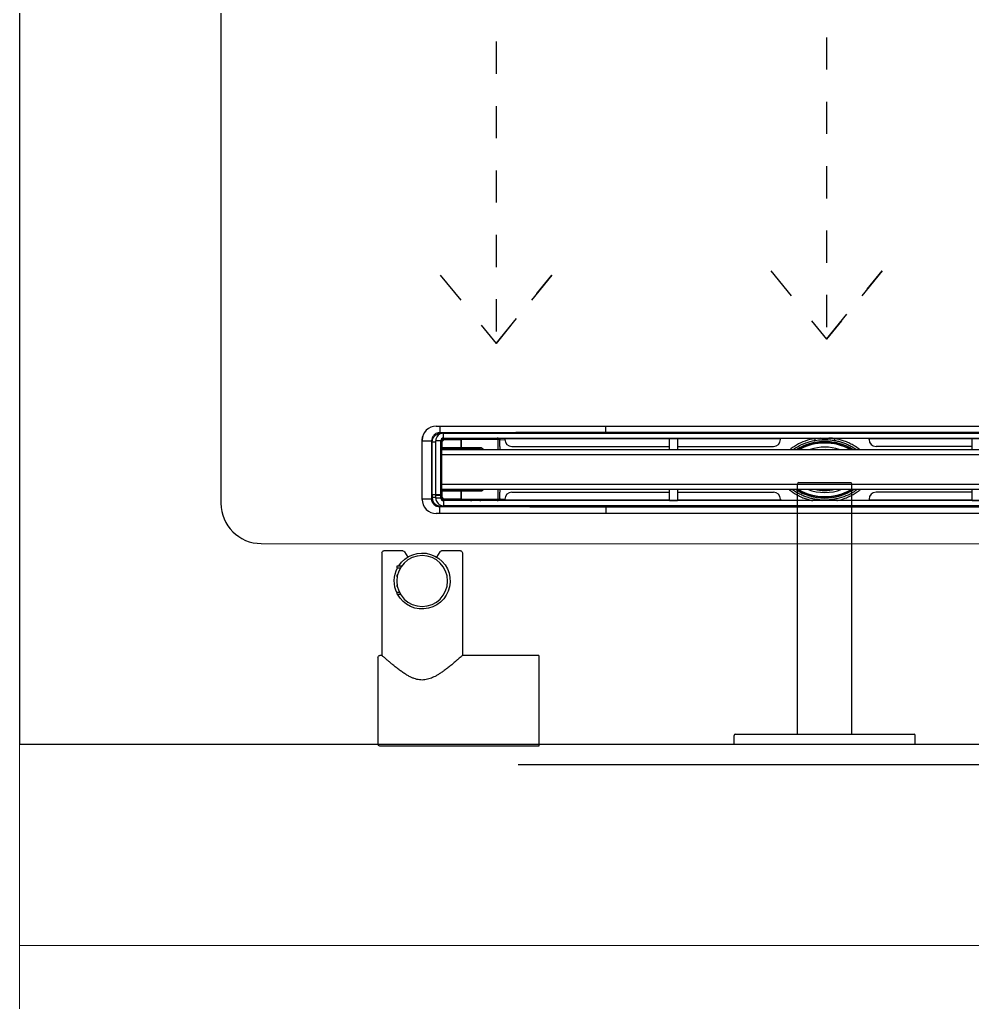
# Model space of a CAD drawing. Header units: millimetres. Extents: x 694231 to 734331, y 4486031 to 4541543.
# Drawn here: x 723999.85 to 724047.18, y 4490488.34 to 4490537.17 of the extents above; entities that cross this region are included whole.
import ezdxf

# ---------------------------------------------------------------- set-up
doc = ezdxf.new("R2010")
doc.units = ezdxf.units.MM
doc.linetypes.add('AI-Linetype-22', pattern=[3.2004, 1.6002, -1.6002])
for name, color, linetype in [('A-DUVAR-GOR0.2', 25, 'Continuous'), ('Deko_Vitrifiye', 135, 'Continuous'), ('Deko_Zemin Seramik5', 155, 'Continuous')]:
    doc.layers.add(name, color=color, linetype=linetype)
doc.layers.add('DBM_w_sld', color=111, linetype='Continuous', lineweight=20)

# ---------------------------------------------------------------- blocks, each defined once
blk = doc.blocks.new('A$C3a43e377')
at = {"layer": 'Deko_Vitrifiye', "linetype": 'Continuous'}
for p, q in [((0, 80), (0, 1)), ((45, 80), (0, 80)), ((45, 80), (45, 42)), ((96, 42), (45, 42)), ((97, 41), (97, 31.57)), ((96.51, 30.71), (93.92, 29.15)), ((96.51, 13.29), (93.92, 14.85)), ((75.44, 9.5), (75.44, 11.19)), ((76.49, 9.5), (76.49, 10.61)), ((88.49, 9.5), (88.49, 11.14)), ((89.54, 9.5), (89.54, 11.85)), ((97, 12.43), (97, 3)), ((75.44, 9.5), (76.49, 9.5)), ((79.23, 9.5), (79.23, 9.65)), ((79.23, 9.5), (80.05, 9.5)), ((84.16, 9.5), (85.02, 9.5)), ((85.02, 9.5), (85.02, 9.72)), ((88.49, 9.5), (89.54, 9.5)), ((44, 0), (1, 0)), ((45, 2), (45, 1)), ((96, 2), (45, 2))]:
    blk.add_line(p, q, dxfattribs=at)
blk.add_circle((82, 22), 12.65, dxfattribs=at)
for centre, radius, start, end in [((96, 41), 1, 0, 90), ((82, 22), 13.91, 302.8517, 241.8522), ((96, 31.57), 1, 300.9638, 0), ((96, 12.43), 1, 0, 59.0362), ((82, 22), 13.91, 243.9761, 297.8271), ((1, 1), 1, 180, 270), ((44, 1), 1, 270, 0), ((96, 3), 1, 270, 0)]:
    blk.add_arc(centre, radius, start, end, dxfattribs=at)
at = {"layer": 'Deko_Vitrifiye', "linetype": 'Continuous', "start_tangent": (-31.698218, -35.660517), "end_tangent": (31.698229, -35.66051)}
blk.add_spline([(45, 42), (44.86, 41.84), (44.39, 41.31), (43.6, 40.41), (42.49, 39.13), (41.12, 37.51), (39.71, 35.78), (38.44, 34.15), (37.29, 32.61), (36.27, 31.12), (35.37, 29.71), (34.62, 28.38), (34.02, 27.15), (33.53, 25.94), (33.15, 24.68), (32.9, 23.35), (32.81, 21.99), (32.9, 20.65), (33.14, 19.34), (33.54, 18.04), (34.1, 16.68), (34.83, 15.23), (35.75, 13.67), (36.85, 12.02), (38.07, 10.33), (39.37, 8.65), (40.64, 7.07), (41.77, 5.71), (42.67, 4.66), (43.37, 3.86), (43.92, 3.22), (44.38, 2.71), (44.72, 2.32), (44.93, 2.08), (45, 2)], degree=3, dxfattribs=at)
blk = doc.blocks.new('A$C29e923fa')
at = {"layer": 'Deko_Vitrifiye', "linetype": 'Continuous'}
for p, q in [((0, 90), (0, 0)), ((0, 90), (4.4, 90)), ((5, 89.4), (5, 0.6)), ((5, 58.5), (129.4, 58.5)), ((130, 57.9), (130, 32.1)), ((5, 31.5), (129.4, 31.5)), ((0, 0), (4.4, 0))]:
    blk.add_line(p, q, dxfattribs=at)
for centre, start, end in [((4.4, 89.4), 0, 90), ((129.4, 57.9), 0, 90), ((129.4, 32.1), 270, 0), ((4.4, 0.6), 270, 0)]:
    blk.add_arc(centre, 0.6, start, end, dxfattribs=at)
blk = doc.blocks.new('duşş')
at = {"layer": 'A-DUVAR-GOR0.2'}
blk.add_lwpolyline([(13106.19, 1658.289), (13145.425, 1658.29)], dxfattribs=at)
at = {"layer": 'Deko_Zemin Seramik5'}
for p, q in [((13102.124, 1675.098), (13140.724, 1675.098)), ((13101.424, 1671.458), (13101.424, 1674.398)), ((13101.894, 1674.367), (13101.894, 1671.489)), ((13101.922, 1674.299), (13101.894, 1674.367)), ((13102.351, 1674.375), (13102.101, 1674.375)), ((13102.101, 1671.69), (13102.101, 1674.375)), ((13102.298, 1674.771), (13102.366, 1674.743)), ((13102.351, 1671.69), (13102.351, 1674.375)), ((13102.366, 1674.743), (13102.414, 1674.743)), ((13102.481, 1674.505), (13102.481, 1674.755)), ((13102.481, 1674.755), (13140.367, 1674.755)), ((13102.481, 1674.505), (13140.367, 1674.505)), ((13102.552, 1674.498), (13102.564, 1674.485)), ((13102.552, 1674.498), (13103.703, 1674.498)), ((13103.317, 1674.485), (13102.564, 1674.485)), ((13102.564, 1674.485), (13102.564, 1674.435)), ((13102.564, 1674.435), (13103.317, 1674.435)), ((13103.317, 1674.485), (13105.15, 1674.497)), ((13103.317, 1674.435), (13103.317, 1674.485)), ((13103.351, 1674.415), (13103.351, 1674.044)), ((13103.351, 1674.415), (13103.38, 1674.415)), ((13105.191, 1674.427), (13103.38, 1674.415)), ((13103.38, 1674.044), (13103.38, 1674.415)), ((13103.703, 1674.498), (13103.703, 1674.505)), ((13103.703, 1674.5), (13103.832, 1674.5)), ((13103.832, 1674.493), (13103.832, 1674.505)), ((13103.833, 1674.492), (13103.832, 1674.493)), ((13103.833, 1674.505), (13103.833, 1674.492)), ((13103.883, 1674.491), (13103.883, 1674.505)), ((13103.883, 1674.491), (13104.282, 1674.491)), ((13104.282, 1674.505), (13104.282, 1674.491)), ((13104.332, 1674.492), (13104.332, 1674.505)), ((13104.332, 1674.492), (13104.333, 1674.493)), ((13104.332, 1674.492), (13104.332, 1674.492)), ((13104.333, 1674.505), (13104.333, 1674.493)), ((13104.333, 1674.5), (13104.462, 1674.5)), ((13104.462, 1674.505), (13104.462, 1674.498)), ((13104.462, 1674.498), (13105.204, 1674.498)), ((13105.15, 1674.497), (13105.158, 1674.495)), ((13105.158, 1674.495), (13105.166, 1674.491)), ((13105.166, 1674.491), (13105.173, 1674.485)), ((13105.173, 1674.485), (13105.179, 1674.476)), ((13105.179, 1674.476), (13105.184, 1674.465)), ((13105.184, 1674.465), (13105.188, 1674.453)), ((13105.188, 1674.453), (13105.19, 1674.44)), ((13105.19, 1674.44), (13105.191, 1674.427)), ((13105.191, 1673.94), (13105.191, 1674.427)), ((13105.204, 1674.497), (13105.204, 1674.498)), ((13105.268, 1674.395), (13105.268, 1674.08)), ((13105.274, 1674.428), (13105.274, 1674.505)), ((13105.274, 1674.428), (13105.274, 1674.427)), ((13105.274, 1674.427), (13105.274, 1674.396)), ((13105.536, 1674.411), (13105.274, 1674.407)), ((13105.531, 1674.46), (13105.531, 1674.505)), ((13105.531, 1674.46), (13105.531, 1674.436)), ((13113.706, 1674.46), (13105.531, 1674.46)), ((13132.292, 1674.778), (13110.556, 1674.778)), ((13113.706, 1673.94), (13113.706, 1674.491)), ((13113.706, 1674.491), (13114.106, 1674.491)), ((13113.736, 1674.491), (13113.736, 1674.505)), ((13114.076, 1674.505), (13114.076, 1674.491)), ((13114.106, 1674.491), (13114.106, 1673.94)), ((13119.224, 1674.46), (13114.106, 1674.46)), ((13119.224, 1674.505), (13119.224, 1674.46)), ((13120.915, 1674.479), (13119.224, 1674.479)), ((13119.224, 1674.436), (13119.224, 1674.46)), ((13121.231, 1674.505), (13120.915, 1674.479)), ((13123.624, 1674.479), (13121.933, 1674.479)), ((13123.624, 1674.46), (13123.624, 1674.505)), ((13123.624, 1674.436), (13123.624, 1674.46)), ((13128.742, 1674.46), (13123.624, 1674.46)), ((13128.742, 1673.94), (13128.742, 1674.491)), ((13128.742, 1674.491), (13129.142, 1674.491)), ((13101.925, 1671.694), (13101.922, 1674.299)), ((13102.364, 1674.285), (13102.352, 1674.298)), ((13102.352, 1674.298), (13102.352, 1673.83)), ((13102.364, 1673.974), (13102.358, 1673.968)), ((13102.358, 1673.968), (13102.775, 1673.968)), ((13102.358, 1673.966), (13102.358, 1673.794)), ((13102.446, 1673.966), (13102.358, 1673.966)), ((13102.364, 1674.285), (13102.364, 1673.974)), ((13102.364, 1674.285), (13102.414, 1674.285)), ((13102.364, 1673.974), (13102.414, 1674.024)), ((13102.364, 1673.974), (13103.317, 1673.974)), ((13102.406, 1673.94), (13140.442, 1673.94)), ((13102.406, 1673.69), (13102.406, 1673.94)), ((13102.414, 1674.024), (13102.414, 1674.285)), ((13103.317, 1674.024), (13102.414, 1674.024)), ((13102.458, 1673.94), (13102.446, 1673.966)), ((13102.78, 1673.973), (13102.775, 1673.968)), ((13102.891, 1673.948), (13102.775, 1673.948)), ((13102.88, 1673.973), (13102.78, 1673.973)), ((13102.879, 1673.966), (13102.879, 1673.973)), ((13102.879, 1673.966), (13102.879, 1673.973)), ((13102.88, 1673.966), (13102.879, 1673.966)), ((13102.88, 1673.973), (13102.88, 1673.973)), ((13102.88, 1673.966), (13102.88, 1673.973)), ((13102.93, 1673.966), (13102.88, 1673.966)), ((13102.899, 1673.946), (13102.9, 1673.946)), ((13102.9, 1673.946), (13102.93, 1673.946)), ((13103.325, 1673.974), (13102.93, 1673.974)), ((13102.93, 1673.966), (13102.93, 1673.974)), ((13103.33, 1673.966), (13102.93, 1673.966)), ((13102.93, 1673.966), (13102.93, 1673.946)), ((13102.93, 1673.946), (13103.33, 1673.946)), ((13103.317, 1674.024), (13103.317, 1673.974)), ((13103.325, 1673.974), (13103.317, 1673.974)), ((13103.33, 1673.966), (13103.33, 1673.974)), ((13103.38, 1673.966), (13103.33, 1673.966)), ((13103.33, 1673.966), (13103.33, 1673.946)), ((13103.33, 1673.946), (13103.36, 1673.946)), ((13103.351, 1674.044), (13103.38, 1674.044)), ((13103.36, 1673.946), (13103.36, 1673.946)), ((13103.49, 1673.948), (13103.369, 1673.948)), ((13104.269, 1673.968), (13103.378, 1673.973)), ((13103.38, 1674.044), (13104.31, 1674.038)), ((13103.38, 1673.973), (13103.38, 1673.966)), ((13103.38, 1673.966), (13103.38, 1673.973)), ((13103.38, 1673.973), (13103.38, 1673.973)), ((13103.485, 1673.973), (13103.38, 1673.973)), ((13103.38, 1673.966), (13103.38, 1673.973)), ((13103.38, 1673.966), (13103.38, 1673.966)), ((13103.49, 1673.968), (13103.485, 1673.973)), ((13103.49, 1673.968), (13104.269, 1673.968)), ((13104.107, 1673.966), (13104.096, 1673.94)), ((13104.269, 1673.966), (13104.107, 1673.966)), ((13104.269, 1673.966), (13104.258, 1673.94)), ((13104.269, 1673.968), (13104.277, 1673.969)), ((13104.277, 1673.969), (13104.284, 1673.973)), ((13104.284, 1673.973), (13104.291, 1673.98)), ((13104.291, 1673.98), (13104.298, 1673.988)), ((13104.298, 1673.988), (13104.303, 1673.999)), ((13104.303, 1673.999), (13104.307, 1674.011)), ((13104.307, 1674.011), (13104.309, 1674.024)), ((13104.309, 1674.024), (13104.31, 1674.038)), ((13105.274, 1674.08), (13105.274, 1673.94)), ((13105.881, 1674.087), (13113.706, 1674.087)), ((13114.106, 1674.087), (13118.874, 1674.087)), ((13121.184, 1673.94), (13121.452, 1673.953)), ((13121.452, 1673.953), (13121.665, 1673.94)), ((13128.742, 1674.087), (13123.974, 1674.087)), ((13102.351, 1673.83), (13102.352, 1673.83)), ((13102.351, 1673.457), (13102.357, 1673.457)), ((13102.358, 1673.407), (13102.351, 1673.407)), ((13102.352, 1673.83), (13102.356, 1673.826)), ((13102.356, 1673.826), (13102.356, 1673.824)), ((13102.356, 1673.824), (13102.356, 1673.457)), ((13102.358, 1673.794), (13102.358, 1673.407)), ((13102.358, 1673.794), (13102.358, 1673.794)), ((13102.406, 1673.684), (13102.358, 1673.794)), ((13102.406, 1673.684), (13102.358, 1673.794)), ((13102.406, 1673.69), (13140.442, 1673.69)), ((13102.406, 1672.21), (13102.406, 1673.69)), ((13102.351, 1673.007), (13102.353, 1673.007)), ((13102.352, 1672.957), (13102.351, 1672.957)), ((13102.351, 1672.943), (13102.352, 1672.943)), ((13102.353, 1672.893), (13102.351, 1672.893)), ((13102.353, 1673.007), (13102.353, 1671.905)), ((13102.353, 1671.505), (13102.353, 1672.893)), ((13102.351, 1672.493), (13102.358, 1672.493)), ((13102.357, 1672.443), (13102.351, 1672.443)), ((13102.356, 1672.443), (13102.356, 1672.076)), ((13102.358, 1672.493), (13102.358, 1672.106)), ((13102.352, 1672.07), (13102.351, 1672.07)), ((13102.356, 1672.074), (13102.352, 1672.07)), ((13102.352, 1672.07), (13102.352, 1671.603)), ((13102.356, 1672.076), (13102.356, 1672.074)), ((13102.358, 1672.106), (13102.406, 1672.217)), ((13102.358, 1672.106), (13102.406, 1672.216)), ((13102.358, 1672.106), (13102.358, 1671.934)), ((13102.358, 1672.106), (13102.358, 1672.106)), ((13102.358, 1671.934), (13102.446, 1671.934)), ((13102.775, 1671.932), (13102.358, 1671.932)), ((13102.358, 1671.932), (13102.364, 1671.926)), ((13103.317, 1671.926), (13102.364, 1671.926)), ((13102.414, 1671.876), (13102.364, 1671.926)), ((13102.364, 1671.926), (13102.364, 1671.615)), ((13102.406, 1672.21), (13140.442, 1672.21)), ((13102.406, 1671.96), (13102.406, 1672.21)), ((13102.406, 1671.96), (13140.442, 1671.96)), ((13102.446, 1671.934), (13102.458, 1671.96)), ((13102.775, 1671.952), (13102.891, 1671.952)), ((13102.775, 1671.932), (13102.78, 1671.928)), ((13102.78, 1671.928), (13102.88, 1671.928)), ((13102.879, 1671.928), (13102.879, 1671.934)), ((13102.879, 1671.934), (13102.88, 1671.934)), ((13102.879, 1671.928), (13102.879, 1671.934)), ((13102.88, 1671.934), (13102.93, 1671.934)), ((13102.88, 1671.927), (13102.88, 1671.934)), ((13102.88, 1671.928), (13102.88, 1671.927)), ((13102.9, 1671.954), (13102.899, 1671.954)), ((13102.93, 1671.954), (13102.9, 1671.954)), ((13103.33, 1671.954), (13102.93, 1671.954)), ((13102.93, 1671.934), (13102.93, 1671.954)), ((13102.93, 1671.934), (13103.33, 1671.934)), ((13102.93, 1671.926), (13102.93, 1671.934)), ((13102.93, 1671.926), (13103.325, 1671.926)), ((13103.317, 1671.926), (13103.317, 1671.876)), ((13103.317, 1671.926), (13103.325, 1671.926)), ((13103.36, 1671.954), (13103.33, 1671.954)), ((13103.33, 1671.954), (13103.33, 1671.934)), ((13103.33, 1671.934), (13103.38, 1671.934)), ((13103.33, 1671.926), (13103.33, 1671.934)), ((13103.36, 1671.954), (13103.36, 1671.954)), ((13103.369, 1671.952), (13103.49, 1671.952)), ((13103.378, 1671.927), (13104.269, 1671.932)), ((13103.38, 1671.934), (13103.38, 1671.928)), ((13103.38, 1671.927), (13103.38, 1671.934)), ((13103.38, 1671.934), (13103.38, 1671.934)), ((13103.38, 1671.928), (13103.38, 1671.934)), ((13103.38, 1671.928), (13103.485, 1671.928)), ((13103.38, 1671.927), (13103.38, 1671.928)), ((13103.485, 1671.928), (13103.49, 1671.932)), ((13104.269, 1671.932), (13103.49, 1671.932)), ((13104.096, 1671.96), (13104.107, 1671.934)), ((13104.107, 1671.934), (13104.269, 1671.934)), ((13104.258, 1671.96), (13104.269, 1671.934)), ((13104.277, 1671.931), (13104.269, 1671.932)), ((13104.284, 1671.927), (13104.277, 1671.931)), ((13104.291, 1671.921), (13104.284, 1671.927)), ((13104.298, 1671.912), (13104.291, 1671.921)), ((13105.191, 1671.474), (13105.191, 1671.96)), ((13105.274, 1671.96), (13105.274, 1671.82)), ((13113.706, 1671.41), (13113.706, 1671.96)), ((13114.106, 1671.96), (13114.106, 1671.41)), ((13120.944, 1671.96), (13120.948, 1671.959)), ((13120.948, 1671.959), (13120.996, 1671.949)), ((13120.996, 1671.949), (13120.99, 1671.96)), ((13128.742, 1671.41), (13128.742, 1671.96)), ((13101.922, 1671.557), (13101.894, 1671.489)), ((13101.925, 1671.672), (13101.922, 1671.557)), ((13101.925, 1671.683), (13101.925, 1671.694)), ((13101.926, 1671.683), (13101.925, 1671.694)), ((13101.925, 1671.683), (13101.925, 1671.672)), ((13101.926, 1671.683), (13101.925, 1671.672)), ((13101.926, 1671.683), (13101.925, 1671.683)), ((13102.351, 1671.69), (13102.101, 1671.69)), ((13102.351, 1671.65), (13102.101, 1671.65)), ((13102.101, 1671.525), (13102.101, 1671.65)), ((13102.351, 1671.525), (13102.101, 1671.525)), ((13102.3, 1671.65), (13102.3, 1671.686)), ((13102.406, 1671.683), (13102.3, 1671.683)), ((13102.353, 1671.905), (13102.351, 1671.905)), ((13102.351, 1671.525), (13102.351, 1671.65)), ((13102.351, 1671.505), (13102.353, 1671.505)), ((13102.352, 1671.603), (13102.364, 1671.615)), ((13102.414, 1671.615), (13102.364, 1671.615)), ((13102.414, 1671.876), (13103.317, 1671.876)), ((13102.414, 1671.615), (13102.414, 1671.876)), ((13103.317, 1671.465), (13102.564, 1671.465)), ((13102.564, 1671.465), (13102.564, 1671.415)), ((13103.317, 1671.465), (13103.317, 1671.415)), ((13103.351, 1671.857), (13103.351, 1671.485)), ((13103.38, 1671.857), (13103.351, 1671.857)), ((13103.38, 1671.485), (13103.351, 1671.485)), ((13104.31, 1671.862), (13103.38, 1671.857)), ((13103.38, 1671.485), (13103.38, 1671.857)), ((13103.38, 1671.485), (13105.191, 1671.474)), ((13104.303, 1671.901), (13104.298, 1671.912)), ((13104.307, 1671.889), (13104.303, 1671.901)), ((13104.309, 1671.876), (13104.307, 1671.889)), ((13104.31, 1671.862), (13104.309, 1671.876)), ((13105.184, 1671.435), (13105.179, 1671.424)), ((13105.188, 1671.447), (13105.184, 1671.435)), ((13105.19, 1671.46), (13105.188, 1671.447)), ((13105.191, 1671.474), (13105.19, 1671.46)), ((13105.268, 1671.82), (13105.268, 1671.503)), ((13105.274, 1671.503), (13105.274, 1671.473)), ((13105.274, 1671.473), (13105.274, 1671.473)), ((13105.274, 1671.395), (13105.274, 1671.473)), ((13105.531, 1671.445), (13105.274, 1671.448)), ((13105.531, 1671.44), (13105.531, 1671.464)), ((13105.531, 1671.395), (13105.531, 1671.44)), ((13105.531, 1671.44), (13113.706, 1671.44)), ((13105.881, 1671.813), (13113.706, 1671.813)), ((13114.106, 1671.813), (13118.874, 1671.813)), ((13114.106, 1671.44), (13119.224, 1671.44)), ((13119.224, 1671.464), (13119.224, 1671.44)), ((13119.224, 1671.44), (13119.224, 1671.395)), ((13123.624, 1671.464), (13123.624, 1671.44)), ((13123.624, 1671.395), (13123.624, 1671.44)), ((13123.624, 1671.44), (13128.742, 1671.44)), ((13128.742, 1671.813), (13123.974, 1671.813)), ((13102.298, 1671.085), (13102.366, 1671.113)), ((13140.367, 1671.395), (13102.481, 1671.395)), ((13102.481, 1671.395), (13102.481, 1671.145)), ((13140.367, 1671.145), (13102.481, 1671.145)), ((13102.564, 1671.415), (13102.552, 1671.403)), ((13103.703, 1671.403), (13102.552, 1671.403)), ((13102.564, 1671.415), (13103.317, 1671.415)), ((13105.15, 1671.404), (13103.317, 1671.415)), ((13103.703, 1671.395), (13103.703, 1671.403)), ((13103.832, 1671.4), (13103.703, 1671.4)), ((13103.832, 1671.408), (13103.833, 1671.408)), ((13103.832, 1671.395), (13103.832, 1671.408)), ((13103.833, 1671.408), (13103.833, 1671.395)), ((13104.282, 1671.409), (13103.883, 1671.409)), ((13103.883, 1671.395), (13103.883, 1671.409)), ((13104.282, 1671.409), (13104.282, 1671.395)), ((13104.332, 1671.408), (13104.332, 1671.408)), ((13104.333, 1671.408), (13104.332, 1671.408)), ((13104.332, 1671.395), (13104.332, 1671.408)), ((13104.333, 1671.408), (13104.333, 1671.395)), ((13104.462, 1671.4), (13104.333, 1671.4)), ((13105.204, 1671.403), (13104.462, 1671.403)), ((13104.462, 1671.403), (13104.462, 1671.395)), ((13105.158, 1671.405), (13105.15, 1671.404)), ((13105.166, 1671.409), (13105.158, 1671.405)), ((13105.173, 1671.416), (13105.166, 1671.409)), ((13105.179, 1671.424), (13105.173, 1671.416)), ((13105.204, 1671.403), (13105.204, 1671.403)), ((13132.292, 1671.077), (13110.556, 1671.077)), ((13113.706, 1671.41), (13114.106, 1671.41)), ((13113.736, 1671.395), (13113.736, 1671.41)), ((13114.076, 1671.41), (13114.076, 1671.395)), ((13128.742, 1671.41), (13129.142, 1671.41)), ((13140.724, 1670.758), (13102.124, 1670.758))]:
    blk.add_line(p, q, dxfattribs=at)
blk.add_lwpolyline([(13081.425, 1809.29), (13081.425, 1659.29), (13161.423, 1659.29), (13161.423, 1809.29)], dxfattribs=at)
blk.add_lwpolyline([(13091.425, 1799.291), (13091.425, 1671.265, 0.414145), (13093.424, 1669.265), (13149.424, 1669.25, 0.414282), (13151.425, 1671.25), (13151.425, 1799.291)], format="xyb", close=True, dxfattribs=at)
at = {"layer": 'Deko_Zemin Seramik5', "linetype": 'AI-Linetype-22'}
for points in [[(13121.515, 1694.417), (13121.515, 1679.417), (13124.282, 1682.807)], [(13105.092, 1694.205), (13105.092, 1679.205), (13107.859, 1682.595)], [(13118.747, 1682.807), (13121.515, 1679.417)], [(13124.282, 1682.807), (13121.515, 1679.417)], [(13102.325, 1682.595), (13105.092, 1679.205)], [(13107.859, 1682.595), (13105.092, 1679.205)]]:
    blk.add_lwpolyline(points, dxfattribs=at)
at = {"layer": 'Deko_Zemin Seramik5'}
for centre, radius, start, end in [((13102.124, 1674.398), 0.7, 90, 180), ((13102.481, 1674.375), 0.38, 90, 180), ((13102.481, 1674.375), 0.13, 90, 180), ((13105.204, 1674.427), 0.07, 0.0011, 90.0011), ((13105.88, 1674.436), 0.349, 180.1094, 270.109), ((13118.875, 1674.436), 0.349, 269.891, 359.8906), ((13122.481, 1674.741), 1.587, 189.4951, 192.8248), ((13120.367, 1674.741), 1.587, 347.1752, 350.5049), ((13123.973, 1674.436), 0.349, 180.1094, 270.109), ((13102.899, 1673.966), 0.02, 179.9989, 269.9989), ((13102.9, 1673.966), 0.02, 179.9989, 269.9989), ((13103.36, 1673.966), 0.02, 270.0011, 0.0011), ((13103.36, 1673.966), 0.02, 270.0011, 0.0011), ((13121.424, 1671.683), 2.65, 58.4105, 121.5895), ((13121.424, 1671.683), 2.6, 60.2506, 119.7494), ((13121.424, 1671.683), 2.575, 61.2389, 118.7611), ((13121.424, 1671.683), 2.37, 72.26, 107.74), ((13102.899, 1671.934), 0.02, 90.0011, 180.0011), ((13102.9, 1671.934), 0.02, 90.0011, 180.0011), ((13103.36, 1671.934), 0.02, 359.9989, 89.9989), ((13103.36, 1671.934), 0.02, 359.9989, 89.9989), ((13121.424, 1674.172), 2.65, 236.6126, 270), ((13121.424, 1674.172), 2.6, 238.3235, 270), ((13121.424, 1674.172), 2.575, 239.2368, 300.7632), ((13121.424, 1674.172), 2.37, 249.0038, 290.9962), ((13121.424, 1674.172), 2.27, 257.0856, 282.9144), ((13121.424, 1674.172), 2.256, 258.8784, 281.2478), ((13121.424, 1674.172), 2.65, 270, 303.3874), ((13121.424, 1674.172), 2.6, 270, 301.6765), ((13102.124, 1671.458), 0.7, 180, 270), ((13102.481, 1671.525), 0.38, 180, 270), ((13102.481, 1671.525), 0.13, 180, 270), ((13105.204, 1671.473), 0.07, 269.9989, 359.9989), ((13105.88, 1671.464), 0.349, 89.891, 179.8906), ((13118.875, 1671.464), 0.349, 0.1094, 90.109), ((13121.891, 1671.237), 0.985, 166.5189, 170.7824), ((13120.957, 1671.237), 0.985, 9.2176, 13.4811), ((13123.973, 1671.464), 0.349, 89.891, 179.8906)]:
    blk.add_arc(centre, radius, start, end, dxfattribs=at)
at = {"layer": 'Deko_Zemin Seramik5', "extrusion": (0, 0, -1)}
for centre, major_axis, ratio, start_param, end_param in [((13102.552, 1674.298), (0.141, -0.141), 0.999924, 2.356233, 3.926953), ((13102.564, 1674.285), (0.141, -0.141), 0.999962, 2.356233, 3.926953), ((13102.564, 1674.285), (0.106, -0.106), 0.999924, 2.356233, 3.926953), ((13103.317, 1674.415), (0.0004, -0.07), 0.905934, 3.152379, 4.716116), ((13103.317, 1674.415), (0.034, 0.0002), 0.587778, 4.723176, 6.286912), ((13103.883, 1674.492), (0.05, 0), 0.008727, 1.570796, 3.132866), ((13104.282, 1674.492), (0.05, 0), 0.008727, 0.008727, 1.570788), ((13105.074, 1674.497), (0.13, 0), 0.008727, 0.556158, 0.942478), ((13105.074, 1674.497), (0.13, 0), 0.008727, 0, 0.556158), ((13105.074, 1674.427), (0.2, 0), 0.005672, 0, 0.942478), ((13105.204, 1674.428), (0, -0.07), 0.999962, 3.141593, 4.712389), ((13105.074, 1674.396), (0.2, 0), 0.003491, 0, 0.224925), ((13102.358, 1673.938), (0, -0.03), 0.008727, 2.826774, 3.132866), ((13102.459, 1673.938), (0.0131, -0.03), 0.008001, 3.459897, 4.715874), ((13102.775, 1673.938), (0, -0.03), 0.008727, 1.570796, 3.132866), ((13102.93, 1673.973), (0.05, 0), 0.008727, 3.150319, 4.712389), ((13103.317, 1674.044), (-0.034, 0.0002), 0.587778, 3.137866, 4.701602), ((13103.317, 1674.044), (-0.0004, -0.07), 0.905934, 4.708662, 6.272399), ((13103.324, 1674.044), (-0.119, 0.001), 0.587778, 4.660645, 4.701602), ((13103.33, 1673.973), (0.05, 0), 0.008727, 6.060863, 6.274459), ((13103.49, 1673.938), (0, -0.03), 0.008727, 3.150319, 4.712389), ((13104.095, 1673.938), (-0.0125, -0.03), 0.00806, 1.567451, 2.823429), ((13104.257, 1673.938), (-0.0125, -0.03), 0.00806, 3.453066, 4.709044), ((13104.267, 1673.938), (0.138, 0), 0.217963, 4.721116, 6.283185), ((13105.074, 1674.08), (0.2, 0), 0.003491, 6.05826, 6.283185), ((13102.357, 1673.407), (0, -0.05), 0.008727, 3.141593, 4.712389), ((13102.357, 1672.493), (0, -0.05), 0.008727, 4.712389, 6.283185), ((13102.358, 1671.962), (0, -0.03), 0.008727, 0.008727, 0.314819), ((13102.459, 1671.962), (-0.0131, -0.03), 0.008001, 4.708904, 5.964881), ((13102.775, 1671.962), (0, -0.03), 0.008727, 0.008727, 1.570796), ((13102.93, 1671.927), (0.05, 0), 0.008727, 1.570796, 3.132866), ((13103.317, 1671.856), (0.0004, -0.07), 0.905934, 3.152379, 4.716116), ((13103.324, 1671.856), (-0.119, -0.001), 0.587778, 1.581583, 1.62254), ((13103.33, 1671.927), (0.05, 0), 0.008727, 0.008727, 0.222322), ((13103.49, 1671.962), (0, -0.03), 0.008727, 4.712389, 6.274459), ((13104.095, 1671.962), (0.0125, -0.03), 0.00806, 0.318164, 1.574141), ((13104.257, 1671.962), (0.0125, -0.03), 0.00806, 4.715734, 5.971712), ((13104.267, 1671.962), (0.138, 0), 0.217963, 0, 1.56207), ((13102.351, 1671.805), (0.1, 0), 0.999962, 4.712389, 5.294728), ((13102.351, 1671.605), (0.1, 0), 0.999962, 0.988457, 1.570796), ((13102.552, 1671.603), (0.141, 0.141), 0.999924, 2.356233, 3.926953), ((13102.353, 1671.805), (0.1, 0), 0.999962, 4.712389, 5.273014), ((13102.353, 1671.605), (0.1, 0), 0.999962, 1.010172, 1.570796), ((13102.564, 1671.615), (-0.141, -0.141), 0.999962, 5.497825, 7.068545), ((13102.564, 1671.615), (0.106, 0.106), 0.999924, 2.356233, 3.926953), ((13103.317, 1671.856), (-0.034, -0.0002), 0.587778, 1.581583, 3.145319), ((13103.317, 1671.485), (0.034, -0.0002), 0.587778, 6.279459, 7.843195), ((13103.317, 1671.485), (-0.0004, -0.07), 0.905934, 4.708662, 6.272399), ((13105.074, 1671.473), (0.2, 0), 0.005672, 5.340708, 6.283185), ((13105.204, 1671.473), (0, 0.07), 0.999962, 1.570796, 3.141593), ((13105.074, 1671.82), (0.2, 0), 0.003491, 0, 0.224925), ((13105.074, 1671.503), (0.2, 0), 0.003491, 6.05826, 6.283185), ((13103.883, 1671.408), (0.05, 0), 0.008727, 3.150319, 4.712389), ((13104.282, 1671.408), (0.05, 0), 0.008727, 4.712397, 6.274459), ((13105.074, 1671.403), (0.13, 0), 0.008727, 5.340708, 6.283185)]:
    blk.add_ellipse(centre, major_axis=major_axis, ratio=ratio, start_param=start_param, end_param=end_param, dxfattribs=at)
at = {"layer": 'Deko_Zemin Seramik5'}
for points, knots in [([(13102.298, 1675.098), (13102.298, 1675.089), (13102.298, 1675.02), (13102.298, 1674.91), (13102.298, 1674.799), (13102.298, 1674.78), (13102.298, 1674.771)], [0, 0, 0, 0, 0.046125, 0.371812, 0.697499, 1, 1, 1, 1]), ([(13110.556, 1674.778), (13110.556, 1674.785), (13110.556, 1674.797), (13110.556, 1674.872), (13110.556, 1674.978), (13110.556, 1675.059), (13110.556, 1675.098)], [0, 0, 0, 0, 0.240773, 0.5, 0.759227, 1, 1, 1, 1]), ([(13101.424, 1674.367), (13101.426, 1674.418), (13101.431, 1674.522), (13101.464, 1674.622), (13101.481, 1674.673)], [0, 0, 0, 0, 0.487973, 1, 1, 1, 1]), ([(13101.424, 1674.367), (13101.482, 1674.367), (13101.601, 1674.367), (13101.755, 1674.367), (13101.866, 1674.367), (13101.884, 1674.367), (13101.894, 1674.367)], [0, 0, 0, 0, 0.240773, 0.5, 0.759227, 1, 1, 1, 1]), ([(13102.298, 1674.771), (13102.246, 1674.766), (13102.167, 1674.758), (13102.072, 1674.708), (13102.008, 1674.656), (13101.956, 1674.592), (13101.906, 1674.497), (13101.899, 1674.418), (13101.894, 1674.367)], [0, 0, 0, 0, 0.2432, 0.372242, 0.500235, 0.628741, 0.757585, 1, 1, 1, 1]), ([(13101.922, 1674.299), (13101.924, 1674.329), (13101.928, 1674.389), (13101.964, 1674.5), (13102.046, 1674.62), (13102.192, 1674.722), (13102.307, 1674.736), (13102.366, 1674.743)], [0, 0, 0, 0, 0.131583, 0.258869, 0.502349, 0.746602, 1, 1, 1, 1]), ([(13110.556, 1674.778), (13109.639, 1674.778), (13107.803, 1674.777), (13105.051, 1674.772), (13103.215, 1674.771), (13102.298, 1674.771)], [0, 0, 0, 0, 0.333309, 0.666691, 1, 1, 1, 1]), ([(13120.915, 1674.479), (13120.877, 1674.472), (13120.681, 1674.434), (13120.338, 1674.321), (13119.97, 1674.145), (13119.778, 1673.993), (13119.712, 1673.94)], [0, 0, 0, 0, 0.089074, 0.449026, 0.808981, 1, 1, 1, 1]), ([(13119.867, 1673.94), (13119.901, 1673.966), (13120.054, 1674.085), (13120.375, 1674.235), (13120.705, 1674.345), (13120.896, 1674.382), (13120.933, 1674.389)], [0, 0, 0, 0, 0.108003, 0.499217, 0.901792, 1, 1, 1, 1]), ([(13120.933, 1674.389), (13121.055, 1674.406), (13121.3, 1674.441), (13121.63, 1674.433), (13121.835, 1674.401), (13121.915, 1674.389)], [0, 0, 0, 0, 0.372425, 0.751784, 1, 1, 1, 1]), ([(13121.933, 1674.479), (13121.849, 1674.491), (13121.749, 1674.504), (13121.648, 1674.505), (13121.632, 1674.505)], [0, 0, 0, 0, 0.834969, 1, 1, 1, 1]), ([(13121.915, 1674.389), (13121.98, 1674.376), (13122.111, 1674.349), (13122.312, 1674.289), (13122.481, 1674.224), (13122.62, 1674.16), (13122.723, 1674.108), (13122.825, 1674.051), (13122.915, 1673.995), (13122.971, 1673.957), (13122.994, 1673.94)], [0, 0, 0, 0, 0.1693, 0.339504, 0.533283, 0.630786, 0.729353, 0.828096, 0.927914, 1, 1, 1, 1]), ([(13123.151, 1673.94), (13123.064, 1674.004), (13122.944, 1674.09), (13122.781, 1674.183), (13122.673, 1674.238), (13122.563, 1674.289), (13122.45, 1674.335), (13122.308, 1674.386), (13122.136, 1674.438), (13122.001, 1674.466), (13121.933, 1674.479)], [0, 0, 0, 0, 0.239811, 0.32927, 0.418889, 0.509484, 0.600581, 0.691848, 0.845514, 1, 1, 1, 1]), ([(13102.101, 1674.305), (13102.08, 1674.305), (13102.015, 1674.304), (13101.945, 1674.302), (13101.929, 1674.3), (13101.922, 1674.299)], [0, 0, 0, 0, 0.203106, 0.616225, 1, 1, 1, 1]), ([(13103.33, 1673.974), (13103.332, 1673.974), (13103.335, 1673.974), (13103.339, 1673.974), (13103.342, 1673.974), (13103.345, 1673.974), (13103.349, 1673.974), (13103.353, 1673.975), (13103.357, 1673.975), (13103.36, 1673.975), (13103.364, 1673.975), (13103.367, 1673.974), (13103.369, 1673.974), (13103.371, 1673.974), (13103.373, 1673.974), (13103.375, 1673.974), (13103.377, 1673.973), (13103.378, 1673.973), (13103.378, 1673.973), (13103.378, 1673.973)], [0, 0, 0, 0, 0.088931, 0.133744, 0.178889, 0.239717, 0.301103, 0.363225, 0.425932, 0.487498, 0.549657, 0.628438, 0.676138, 0.716924, 0.791599, 0.855857, 0.916916, 0.958389, 1, 1, 1, 1]), ([(13104.31, 1674.038), (13104.323, 1674.037), (13104.354, 1674.035), (13104.396, 1674.018), (13104.427, 1673.992), (13104.441, 1673.967), (13104.446, 1673.949), (13104.446, 1673.94), (13104.446, 1673.938)], [0, 0, 0, 0, 0.227061, 0.547359, 0.742173, 0.87064, 0.964461, 1, 1, 1, 1]), ([(13102.353, 1673.007), (13102.353, 1673.006), (13102.353, 1673.002), (13102.353, 1672.997), (13102.353, 1672.992), (13102.353, 1672.988), (13102.353, 1672.985), (13102.353, 1672.98), (13102.353, 1672.975), (13102.353, 1672.971), (13102.353, 1672.968), (13102.353, 1672.966), (13102.353, 1672.964), (13102.353, 1672.962), (13102.353, 1672.96), (13102.353, 1672.959), (13102.353, 1672.958), (13102.352, 1672.957), (13102.352, 1672.957), (13102.352, 1672.957)], [0, 0, 0, 0, 0.069997, 0.140858, 0.193797, 0.247107, 0.30099, 0.355659, 0.461433, 0.515705, 0.570376, 0.623127, 0.676244, 0.730516, 0.785188, 0.837939, 0.891056, 0.945328, 1, 1, 1, 1]), ([(13102.352, 1672.943), (13102.352, 1672.943), (13102.352, 1672.943), (13102.353, 1672.942), (13102.353, 1672.941), (13102.353, 1672.94), (13102.353, 1672.938), (13102.353, 1672.937), (13102.353, 1672.934), (13102.353, 1672.932), (13102.353, 1672.929), (13102.353, 1672.926), (13102.353, 1672.923), (13102.353, 1672.918), (13102.353, 1672.913), (13102.353, 1672.908), (13102.353, 1672.903), (13102.353, 1672.898), (13102.353, 1672.895), (13102.353, 1672.893)], [0, 0, 0, 0, 0.052751, 0.105868, 0.160141, 0.214812, 0.267755, 0.321067, 0.374953, 0.429625, 0.482566, 0.535878, 0.589763, 0.644434, 0.75059, 0.804473, 0.859142, 0.929139, 1, 1, 1, 1]), ([(13103.378, 1671.927), (13103.378, 1671.927), (13103.376, 1671.927), (13103.37, 1671.926), (13103.357, 1671.925), (13103.343, 1671.926), (13103.334, 1671.926), (13103.33, 1671.926)], [0, 0, 0, 0, 0.083349, 0.324015, 0.573987, 0.820833, 1, 1, 1, 1]), ([(13104.446, 1671.962), (13104.446, 1671.96), (13104.446, 1671.951), (13104.441, 1671.933), (13104.427, 1671.909), (13104.396, 1671.882), (13104.354, 1671.865), (13104.323, 1671.863), (13104.31, 1671.862)], [0, 0, 0, 0, 0.035539, 0.12936, 0.257827, 0.452641, 0.772939, 1, 1, 1, 1]), ([(13119.639, 1671.96), (13119.649, 1671.951), (13119.69, 1671.918), (13119.796, 1671.839), (13119.928, 1671.752), (13120.067, 1671.673), (13120.174, 1671.618), (13120.285, 1671.567), (13120.398, 1671.52), (13120.54, 1671.469), (13120.684, 1671.425), (13120.791, 1671.403), (13120.83, 1671.395)], [0, 0, 0, 0, 0.030289, 0.119105, 0.29716, 0.387464, 0.47793, 0.56938, 0.661337, 0.753466, 0.908955, 1, 1, 1, 1]), ([(13120.933, 1671.467), (13120.868, 1671.48), (13120.737, 1671.506), (13120.572, 1671.556), (13120.438, 1671.604), (13120.332, 1671.648), (13120.227, 1671.696), (13120.124, 1671.748), (13120.023, 1671.805), (13119.923, 1671.867), (13119.846, 1671.919), (13119.804, 1671.951), (13119.792, 1671.96)], [0, 0, 0, 0, 0.159324, 0.319502, 0.410485, 0.501625, 0.593004, 0.685541, 0.778243, 0.871955, 0.966186, 1, 1, 1, 1]), ([(13123.041, 1671.96), (13122.988, 1671.918), (13122.816, 1671.783), (13122.475, 1671.62), (13122.144, 1671.511), (13121.953, 1671.474), (13121.915, 1671.467)], [0, 0, 0, 0, 0.161836, 0.528908, 0.9066, 1, 1, 1, 1]), ([(13122.025, 1671.395), (13122.033, 1671.396), (13122.158, 1671.421), (13122.318, 1671.47), (13122.502, 1671.541), (13122.613, 1671.589), (13122.722, 1671.642), (13122.829, 1671.699), (13122.932, 1671.761), (13123.032, 1671.826), (13123.125, 1671.892), (13123.183, 1671.938), (13123.21, 1671.96)], [0, 0, 0, 0, 0.020019, 0.286768, 0.37706, 0.467513, 0.558941, 0.650872, 0.742973, 0.831775, 0.920729, 1, 1, 1, 1]), ([(13101.424, 1671.489), (13101.482, 1671.489), (13101.601, 1671.489), (13101.755, 1671.489), (13101.866, 1671.489), (13101.884, 1671.489), (13101.894, 1671.489)], [0, 0, 0, 0, 0.240773, 0.5, 0.759227, 1, 1, 1, 1]), ([(13101.424, 1671.489), (13101.426, 1671.438), (13101.43, 1671.338), (13101.462, 1671.243), (13101.477, 1671.196)], [0, 0, 0, 0, 0.510669, 1, 1, 1, 1]), ([(13102.298, 1671.085), (13102.246, 1671.089), (13102.167, 1671.097), (13102.072, 1671.147), (13102.008, 1671.199), (13101.956, 1671.263), (13101.906, 1671.358), (13101.899, 1671.437), (13101.894, 1671.489)], [0, 0, 0, 0, 0.2432, 0.372242, 0.500235, 0.628741, 0.757585, 1, 1, 1, 1]), ([(13101.922, 1671.557), (13101.924, 1671.526), (13101.928, 1671.467), (13101.964, 1671.356), (13102.046, 1671.236), (13102.192, 1671.134), (13102.307, 1671.12), (13102.366, 1671.113)], [0, 0, 0, 0, 0.131583, 0.258869, 0.502349, 0.746602, 1, 1, 1, 1]), ([(13102.101, 1671.55), (13102.08, 1671.55), (13102.015, 1671.551), (13101.945, 1671.554), (13101.929, 1671.556), (13101.922, 1671.557)], [0, 0, 0, 0, 0.203106, 0.616225, 1, 1, 1, 1]), ([(13102.082, 1671.683), (13102.05, 1671.683), (13101.982, 1671.683), (13101.937, 1671.683), (13101.928, 1671.683), (13101.926, 1671.683)], [0, 0, 0, 0, 0.411817, 0.875121, 1, 1, 1, 1]), ([(13121.915, 1671.467), (13121.794, 1671.449), (13121.549, 1671.415), (13121.218, 1671.423), (13121.014, 1671.454), (13120.933, 1671.467)], [0, 0, 0, 0, 0.372425, 0.751784, 1, 1, 1, 1]), ([(13110.556, 1671.077), (13109.639, 1671.078), (13107.803, 1671.078), (13105.051, 1671.083), (13103.215, 1671.084), (13102.298, 1671.085)], [0, 0, 0, 0, 0.333309, 0.666691, 1, 1, 1, 1]), ([(13102.298, 1670.758), (13102.298, 1670.766), (13102.298, 1670.835), (13102.298, 1670.945), (13102.298, 1671.057), (13102.298, 1671.075), (13102.298, 1671.085)], [0, 0, 0, 0, 0.046125, 0.371812, 0.697499, 1, 1, 1, 1]), ([(13102.365, 1671.168), (13102.365, 1671.16), (13102.365, 1671.123), (13102.366, 1671.117), (13102.366, 1671.113)], [0, 0, 0, 0, 0.237295, 1, 1, 1, 1]), ([(13102.366, 1671.113), (13102.563, 1671.113), (13102.973, 1671.113), (13103.611, 1671.113), (13104.222, 1671.113), (13104.775, 1671.114), (13105.283, 1671.114), (13105.833, 1671.115), (13106.438, 1671.115), (13107.045, 1671.116), (13107.598, 1671.116), (13108.076, 1671.117), (13108.544, 1671.117), (13109.019, 1671.117), (13109.527, 1671.118), (13110.036, 1671.118), (13110.379, 1671.118), (13110.556, 1671.118)], [0, 0, 0, 0, 0.072247, 0.150112, 0.233598, 0.296378, 0.352507, 0.419655, 0.497824, 0.574062, 0.642126, 0.700446, 0.749022, 0.81343, 0.874341, 0.935189, 1, 1, 1, 1]), ([(13110.556, 1671.145), (13110.556, 1671.143), (13110.557, 1671.123), (13110.557, 1671.12), (13110.557, 1671.118)], [0, 0, 0, 0, 0.070207, 1, 1, 1, 1]), ([(13110.556, 1671.118), (13110.921, 1671.118), (13115.52, 1671.118), (13114.354, 1671.118), (13119.307, 1671.119), (13131.743, 1671.118), (13135.576, 1671.118), (13132.292, 1671.118)], [0, 0, 0, 0, 0.020648, 0.260324, 0.5, 0.619838, 1, 1, 1, 1]), ([(13110.556, 1671.077), (13110.556, 1671.071), (13110.556, 1671.058), (13110.556, 1670.983), (13110.556, 1670.878), (13110.556, 1670.797), (13110.556, 1670.758)], [0, 0, 0, 0, 0.240773, 0.5, 0.759227, 1, 1, 1, 1])]:
    blk.add_open_spline(points, degree=3, knots=knots, dxfattribs=at)
at = {"yscale": 0.1000000000000001}
for name, p, xscale, zscale, rotation in [('A$C29e923fa', (13125.924, 1659.29), 0.1000000000000001, 0.1000000000000001, 90), ('A$C3a43e377', (13099.224, 1659.202), -0.1000000000000001, 0.1, 270)]:
    blk.add_blockref(name, p, dxfattribs=dict(at, xscale=xscale, zscale=zscale, rotation=rotation))

msp = doc.modelspace()

# ---------------------------------------------------------------- linework, layer by layer
at = {"layer": 'DBM_w_sld'}
for points in [[(723999.851, 4490096.895), (723999.851, 4491066.895)], [(723999.851, 4490096.895), (723999.851, 4490601.16)], [(724174.632, 4490501.16), (723999.851, 4490501.16)], [(724174.632, 4490491.16), (723999.851, 4490491.16)]]:
    msp.add_lwpolyline(points, dxfattribs=at)

# ---------------------------------------------------------------- next in the draw order: block references
at = {"color": 5, "lineweight": 53}
msp.add_blockref('duşş', (710918.426, 4488841.871), dxfattribs=at)

doc.saveas('drawing.dxf')
